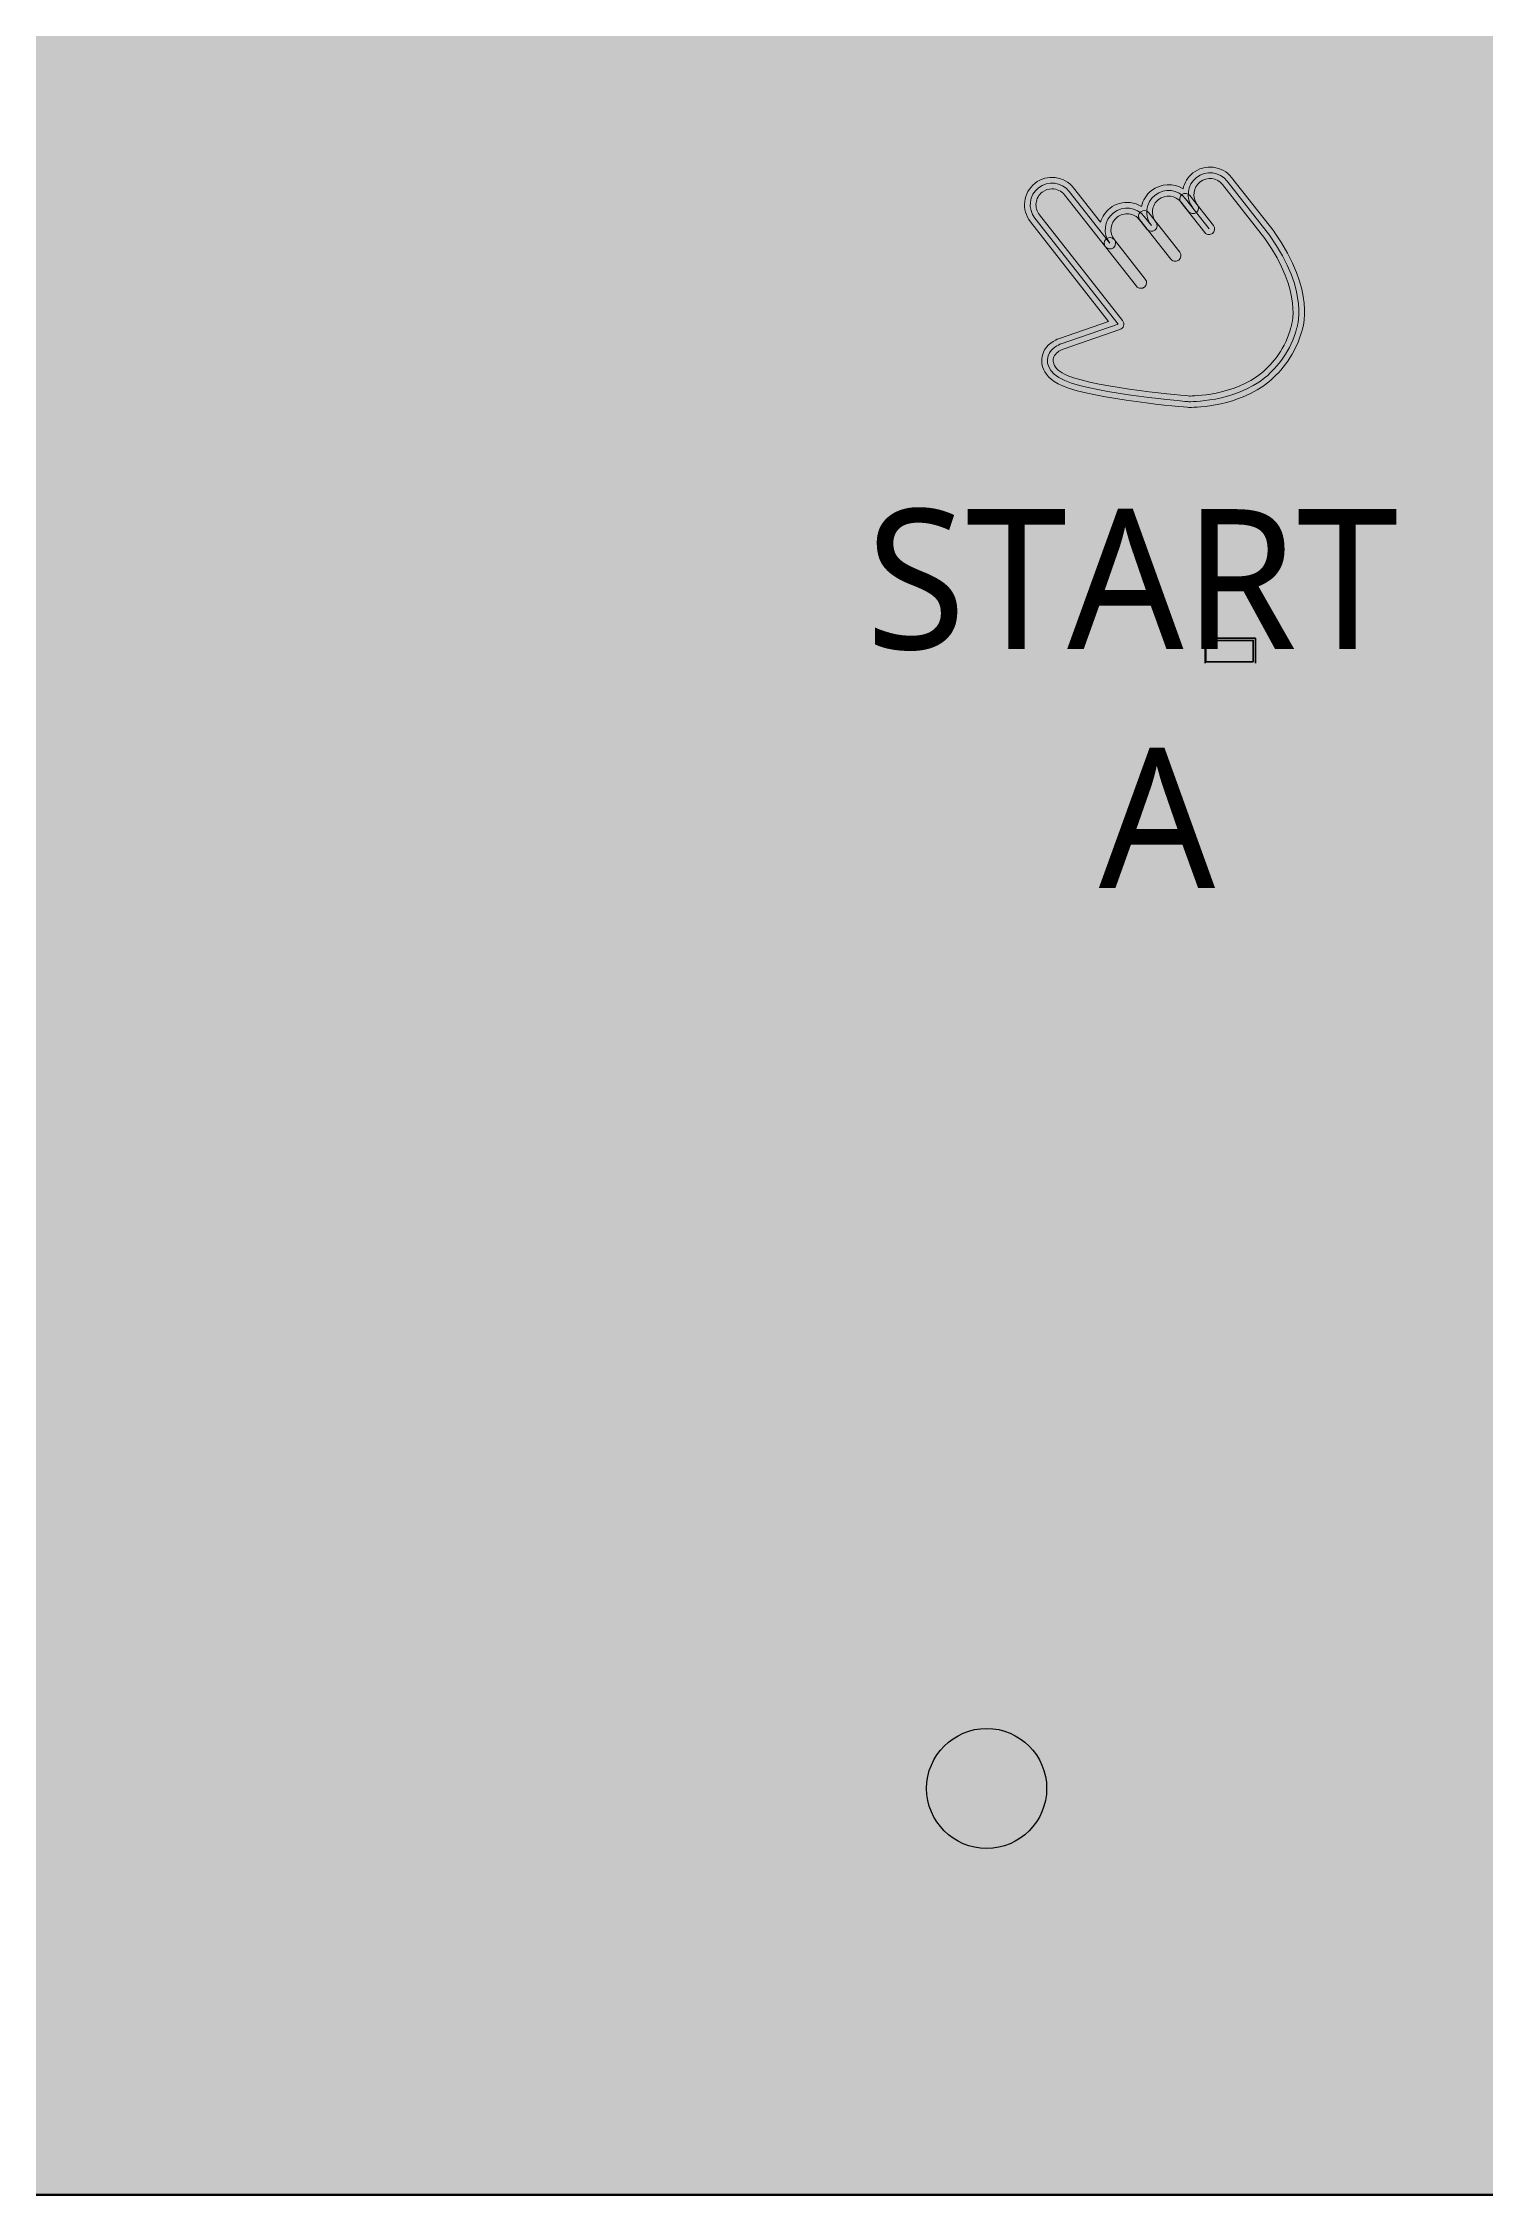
# Model space of a CAD drawing. Header units: millimetres. Extents: x -47 to 179, y -105 to -20.
# Drawn here: x 66.4 to 102.5, y -105.5 to -51.7 of the extents above; entities that cross this region are included whole.
import ezdxf

# ---------------------------------------------------------------- set-up
doc = ezdxf.new("R2010")
doc.units = ezdxf.units.MM
doc.header["$MEASUREMENT"] = 0
for name, color, linetype, lineweight in [('FUSTELLA', 7, 'Continuous', 0), ('Sfondo', 7, 'Continuous', 0), ('Simboli', 7, 'Continuous', 0), ('Testi', 7, 'Continuous', 0)]:
    doc.layers.add(name, color=color, linetype=linetype, lineweight=lineweight)

# ---------------------------------------------------------------- blocks, each defined once
blk = doc.blocks.new('Block_0')
at = {"layer": 'Simboli', "color": 9, "lineweight": 35, "true_color": 0xc8c8c8}
for p, q in [((96.7, -66.553), (95.437, -66.553)), ((95.437, -67.185), (95.437, -66.553)), ((96.7, -67.185), (96.7, -66.553))]:
    blk.add_line(p, q, dxfattribs=at)
blk = doc.blocks.new('Block_2')
at = {"layer": 'Simboli', "true_color": 0x000000, "transparency": 33554687}
h = blk.add_hatch(color=18, dxfattribs=at)
h.dxf.hatch_style = 2
edge = h.paths.add_edge_path()
edge.add_spline(control_points=[(91.609, -55.324), (91.523, -55.324), (91.435, -55.351), (91.362, -55.409), (91.278, -55.475), (91.225, -55.57), (91.212, -55.677), (91.199, -55.784), (91.229, -55.888), (91.295, -55.972), (91.295, -55.972), (93.375, -58.618), (93.375, -58.618), (93.403, -58.655), (93.412, -58.703), (93.399, -58.747), (93.386, -58.791), (93.352, -58.827), (93.309, -58.841), (93.309, -58.841), (91.888, -59.332), (91.888, -59.332), (91.846, -59.347), (91.722, -59.407), (91.674, -59.492), (91.652, -59.53), (91.62, -59.607), (91.652, -59.701), (91.691, -59.813), (91.806, -59.911), (91.986, -59.987), (92.755, -60.308), (95.02, -60.501), (95.043, -60.503), (95.043, -60.503), (95.044, -60.503), (95.046, -60.503), (95.115, -60.503), (96.151, -60.497), (96.853, -59.925), (97.12, -59.707), (97.452, -59.295), (97.583, -58.791), (97.591, -58.766), (97.894, -57.925), (96.932, -56.565), (96.932, -56.565), (95.873, -55.218), (95.873, -55.218), (95.737, -55.044), (95.483, -55.014), (95.31, -55.151), (95.137, -55.288), (95.106, -55.539), (95.242, -55.713), (95.242, -55.713), (95.243, -55.714), (95.243, -55.714), (95.291, -55.776), (95.281, -55.866), (95.219, -55.915), (95.157, -55.963), (95.067, -55.952), (95.018, -55.891), (95.018, -55.891), (95.018, -55.891), (95.018, -55.891), (95.018, -55.891), (94.836, -55.659), (94.836, -55.659), (94.699, -55.486), (94.446, -55.454), (94.273, -55.592), (94.189, -55.657), (94.136, -55.753), (94.123, -55.859), (94.11, -55.966), (94.14, -56.071), (94.206, -56.155), (94.254, -56.217), (94.244, -56.307), (94.182, -56.355), (94.12, -56.404), (94.03, -56.393), (93.981, -56.331), (93.981, -56.331), (93.799, -56.1), (93.799, -56.1), (93.734, -56.016), (93.638, -55.963), (93.532, -55.951), (93.427, -55.937), (93.321, -55.967), (93.236, -56.033), (93.062, -56.169), (93.032, -56.422), (93.168, -56.596), (93.217, -56.658), (93.206, -56.748), (93.144, -56.797), (93.083, -56.845), (92.993, -56.834), (92.944, -56.773), (92.944, -56.773), (92.944, -56.772), (92.944, -56.772), (92.944, -56.772), (92.944, -56.772), (92.944, -56.772), (92.944, -56.772), (91.925, -55.476), (91.925, -55.476), (91.846, -55.376), (91.728, -55.324), (91.609, -55.324)], knot_values=[0, 0, 0, 0, 1, 1, 1, 2, 2, 2, 3, 3, 3, 4, 4, 4, 5, 5, 5, 6, 6, 6, 7, 7, 7, 8, 8, 8, 9, 9, 9, 10, 10, 10, 11, 11, 11, 12, 12, 12, 13, 13, 13, 14, 14, 14, 15, 15, 15, 16, 16, 16, 17, 17, 17, 18, 18, 18, 19, 19, 19, 20, 20, 20, 21, 21, 21, 22, 22, 22, 23, 23, 23, 24, 24, 24, 25, 25, 25, 26, 26, 26, 27, 27, 27, 28, 28, 28, 29, 29, 29, 30, 30, 30, 31, 31, 31, 32, 32, 32, 33, 33, 33, 34, 34, 34, 35, 35, 35, 36, 36, 36, 37, 37, 37, 38, 38, 38, 38], degree=3, periodic=0)
edge = h.paths.add_edge_path()
edge.add_spline(control_points=[(95.052, -60.788), (95.039, -60.788), (95.031, -60.788), (95.028, -60.788), (94.924, -60.78), (92.687, -60.589), (91.876, -60.25), (91.55, -60.114), (91.428, -59.927), (91.382, -59.793), (91.332, -59.645), (91.347, -59.488), (91.426, -59.351), (91.534, -59.159), (91.767, -59.072), (91.793, -59.062), (91.793, -59.062), (93.026, -58.637), (93.026, -58.637), (93.026, -58.637), (91.07, -56.149), (91.07, -56.149), (90.836, -55.851), (90.888, -55.418), (91.185, -55.184), (91.483, -54.95), (91.915, -55.002), (92.15, -55.3), (92.15, -55.3), (92.825, -56.158), (92.825, -56.158), (92.864, -56.02), (92.945, -55.898), (93.06, -55.808), (93.204, -55.695), (93.382, -55.645), (93.566, -55.667), (93.668, -55.679), (93.764, -55.714), (93.849, -55.767), (93.882, -55.608), (93.969, -55.468), (94.097, -55.367), (94.331, -55.183), (94.648, -55.176), (94.886, -55.325), (94.918, -55.173), (95.002, -55.03), (95.133, -54.926), (95.278, -54.814), (95.456, -54.762), (95.64, -54.785), (95.822, -54.807), (95.985, -54.898), (96.098, -55.042), (96.098, -55.042), (97.159, -56.391), (97.159, -56.391), (97.16, -56.394), (97.162, -56.395), (97.163, -56.397), (98.225, -57.897), (97.869, -58.84), (97.854, -58.879), (97.711, -59.434), (97.335, -59.9), (97.033, -60.146), (96.279, -60.761), (95.228, -60.788), (95.052, -60.788)], knot_values=[0, 0, 0, 0, 1, 1, 1, 2, 2, 2, 3, 3, 3, 4, 4, 4, 5, 5, 5, 6, 6, 6, 7, 7, 7, 8, 8, 8, 9, 9, 9, 10, 10, 10, 11, 11, 11, 12, 12, 12, 13, 13, 13, 14, 14, 14, 15, 15, 15, 16, 16, 16, 17, 17, 17, 18, 18, 18, 19, 19, 19, 20, 20, 20, 21, 21, 21, 22, 22, 22, 23, 23, 23, 23], degree=3, periodic=0)
at = {"layer": 'Simboli', "true_color": 0xc8c8c8, "transparency": 33554687}
h = blk.add_hatch(color=9, dxfattribs=at)
h.dxf.hatch_style = 2
edge = h.paths.add_edge_path()
edge.add_spline(control_points=[(97.047, -56.48), (97.047, -56.48), (95.986, -55.13), (95.986, -55.13), (95.801, -54.895), (95.457, -54.854), (95.222, -55.039), (94.987, -55.223), (94.946, -55.567), (95.13, -55.802), (95.13, -55.802), (94.949, -55.571), (94.949, -55.571), (94.764, -55.336), (94.42, -55.295), (94.185, -55.479), (93.95, -55.664), (93.908, -56.008), (94.093, -56.243), (94.093, -56.243), (93.911, -56.012), (93.911, -56.012), (93.727, -55.777), (93.383, -55.736), (93.148, -55.92), (92.913, -56.105), (92.871, -56.449), (93.056, -56.684), (93.056, -56.684), (92.037, -55.388), (92.037, -55.388), (91.852, -55.153), (91.509, -55.112), (91.274, -55.297), (91.274, -55.297), (91.274, -55.297), (91.274, -55.297), (91.038, -55.482), (90.997, -55.825), (91.182, -56.061), (91.182, -56.061), (93.262, -58.706), (93.262, -58.706), (93.262, -58.706), (91.841, -59.197), (91.841, -59.197), (91.841, -59.197), (91.635, -59.27), (91.549, -59.421), (91.436, -59.62), (91.476, -59.929), (91.931, -60.119), (92.73, -60.452), (95.031, -60.645), (95.031, -60.645), (95.031, -60.645), (96.166, -60.669), (96.944, -60.035), (97.246, -59.789), (97.587, -59.344), (97.721, -58.826), (97.721, -58.826), (98.076, -57.933), (97.047, -56.48)], knot_values=[0, 0, 0, 0, 1, 1, 1, 2, 2, 2, 3, 3, 3, 4, 4, 4, 5, 5, 5, 6, 6, 6, 7, 7, 7, 8, 8, 8, 9, 9, 9, 10, 10, 10, 11, 11, 11, 12, 12, 12, 13, 13, 13, 14, 14, 14, 15, 15, 15, 16, 16, 16, 17, 17, 17, 18, 18, 18, 19, 19, 19, 20, 20, 20, 21, 21, 21, 21], degree=3, periodic=0)
at = {"layer": 'Simboli'}
for points, knots in [([(95.052, -60.788), (95.039, -60.788), (95.031, -60.788), (95.028, -60.788), (94.924, -60.78), (92.687, -60.589), (91.876, -60.25), (91.55, -60.114), (91.428, -59.927), (91.382, -59.793), (91.332, -59.645), (91.347, -59.488), (91.426, -59.351), (91.534, -59.159), (91.767, -59.072), (91.793, -59.062), (91.793, -59.062), (93.026, -58.637), (93.026, -58.637), (93.026, -58.637), (91.07, -56.149), (91.07, -56.149), (90.836, -55.851), (90.888, -55.418), (91.185, -55.184), (91.483, -54.95), (91.915, -55.002), (92.15, -55.3), (92.15, -55.3), (92.825, -56.158), (92.825, -56.158), (92.864, -56.02), (92.945, -55.898), (93.06, -55.808), (93.204, -55.695), (93.382, -55.645), (93.566, -55.667), (93.668, -55.679), (93.764, -55.714), (93.849, -55.767), (93.882, -55.608), (93.969, -55.468), (94.097, -55.367), (94.331, -55.183), (94.648, -55.176), (94.886, -55.325), (94.918, -55.173), (95.002, -55.03), (95.133, -54.926), (95.278, -54.814), (95.456, -54.762), (95.64, -54.785), (95.822, -54.807), (95.985, -54.898), (96.098, -55.042), (96.098, -55.042), (97.159, -56.391), (97.159, -56.391), (97.16, -56.394), (97.162, -56.395), (97.163, -56.397), (98.225, -57.897), (97.869, -58.84), (97.854, -58.879), (97.711, -59.434), (97.335, -59.9), (97.033, -60.146), (96.279, -60.761), (95.228, -60.788), (95.052, -60.788)], [0, 0, 0, 0, 1, 1, 1, 2, 2, 2, 3, 3, 3, 4, 4, 4, 5, 5, 5, 6, 6, 6, 7, 7, 7, 8, 8, 8, 9, 9, 9, 10, 10, 10, 11, 11, 11, 12, 12, 12, 13, 13, 13, 14, 14, 14, 15, 15, 15, 16, 16, 16, 17, 17, 17, 18, 18, 18, 19, 19, 19, 20, 20, 20, 21, 21, 21, 22, 22, 22, 23, 23, 23, 23]), ([(97.047, -56.48), (97.047, -56.48), (95.986, -55.13), (95.986, -55.13), (95.801, -54.895), (95.457, -54.854), (95.222, -55.039), (94.987, -55.223), (94.946, -55.567), (95.13, -55.802), (95.13, -55.802), (94.949, -55.571), (94.949, -55.571), (94.764, -55.336), (94.42, -55.295), (94.185, -55.479), (93.95, -55.664), (93.908, -56.008), (94.093, -56.243), (94.093, -56.243), (93.911, -56.012), (93.911, -56.012), (93.727, -55.777), (93.383, -55.736), (93.148, -55.92), (92.913, -56.105), (92.871, -56.449), (93.056, -56.684), (93.056, -56.684), (92.037, -55.388), (92.037, -55.388), (91.852, -55.153), (91.509, -55.112), (91.274, -55.297), (91.274, -55.297), (91.274, -55.297), (91.274, -55.297), (91.038, -55.482), (90.997, -55.825), (91.182, -56.061), (91.182, -56.061), (93.262, -58.706), (93.262, -58.706), (93.262, -58.706), (91.841, -59.197), (91.841, -59.197), (91.841, -59.197), (91.635, -59.27), (91.549, -59.421), (91.436, -59.62), (91.476, -59.929), (91.931, -60.119), (92.73, -60.452), (95.031, -60.645), (95.031, -60.645), (95.031, -60.645), (96.166, -60.669), (96.944, -60.035), (97.246, -59.789), (97.587, -59.344), (97.721, -58.826), (97.721, -58.826), (98.076, -57.933), (97.047, -56.48)], [0, 0, 0, 0, 1, 1, 1, 2, 2, 2, 3, 3, 3, 4, 4, 4, 5, 5, 5, 6, 6, 6, 7, 7, 7, 8, 8, 8, 9, 9, 9, 10, 10, 10, 11, 11, 11, 12, 12, 12, 13, 13, 13, 14, 14, 14, 15, 15, 15, 16, 16, 16, 17, 17, 17, 18, 18, 18, 19, 19, 19, 20, 20, 20, 21, 21, 21, 21]), ([(91.609, -55.324), (91.523, -55.324), (91.435, -55.351), (91.362, -55.409), (91.278, -55.475), (91.225, -55.57), (91.212, -55.677), (91.199, -55.784), (91.229, -55.888), (91.295, -55.972), (91.295, -55.972), (93.375, -58.618), (93.375, -58.618), (93.403, -58.655), (93.412, -58.703), (93.399, -58.747), (93.386, -58.791), (93.352, -58.827), (93.309, -58.841), (93.309, -58.841), (91.888, -59.332), (91.888, -59.332), (91.846, -59.347), (91.722, -59.407), (91.674, -59.492), (91.652, -59.53), (91.62, -59.607), (91.652, -59.701), (91.691, -59.813), (91.806, -59.911), (91.986, -59.987), (92.755, -60.308), (95.02, -60.501), (95.043, -60.503), (95.043, -60.503), (95.044, -60.503), (95.046, -60.503), (95.115, -60.503), (96.151, -60.497), (96.853, -59.925), (97.12, -59.707), (97.452, -59.295), (97.583, -58.791), (97.591, -58.766), (97.894, -57.925), (96.932, -56.565), (96.932, -56.565), (95.873, -55.218), (95.873, -55.218), (95.737, -55.044), (95.483, -55.014), (95.31, -55.151), (95.137, -55.288), (95.106, -55.539), (95.242, -55.713), (95.242, -55.713), (95.243, -55.714), (95.243, -55.714), (95.291, -55.776), (95.281, -55.866), (95.219, -55.915), (95.157, -55.963), (95.067, -55.952), (95.018, -55.891), (95.018, -55.891), (95.018, -55.891), (95.018, -55.891), (95.018, -55.891), (94.836, -55.659), (94.836, -55.659), (94.699, -55.486), (94.446, -55.454), (94.273, -55.592), (94.189, -55.657), (94.136, -55.753), (94.123, -55.859), (94.11, -55.966), (94.14, -56.071), (94.206, -56.155), (94.254, -56.217), (94.244, -56.307), (94.182, -56.355), (94.12, -56.404), (94.03, -56.393), (93.981, -56.331), (93.981, -56.331), (93.799, -56.1), (93.799, -56.1), (93.734, -56.016), (93.638, -55.963), (93.532, -55.951), (93.427, -55.937), (93.321, -55.967), (93.236, -56.033), (93.062, -56.169), (93.032, -56.422), (93.168, -56.596), (93.217, -56.658), (93.206, -56.748), (93.144, -56.797), (93.083, -56.845), (92.993, -56.834), (92.944, -56.773), (92.944, -56.773), (92.944, -56.772), (92.944, -56.772), (92.944, -56.772), (92.944, -56.772), (92.944, -56.772), (92.944, -56.772), (91.925, -55.476), (91.925, -55.476), (91.846, -55.376), (91.728, -55.324), (91.609, -55.324)], [0, 0, 0, 0, 1, 1, 1, 2, 2, 2, 3, 3, 3, 4, 4, 4, 5, 5, 5, 6, 6, 6, 7, 7, 7, 8, 8, 8, 9, 9, 9, 10, 10, 10, 11, 11, 11, 12, 12, 12, 13, 13, 13, 14, 14, 14, 15, 15, 15, 16, 16, 16, 17, 17, 17, 18, 18, 18, 19, 19, 19, 20, 20, 20, 21, 21, 21, 22, 22, 22, 23, 23, 23, 24, 24, 24, 25, 25, 25, 26, 26, 26, 27, 27, 27, 28, 28, 28, 29, 29, 29, 30, 30, 30, 31, 31, 31, 32, 32, 32, 33, 33, 33, 34, 34, 34, 35, 35, 35, 36, 36, 36, 37, 37, 37, 38, 38, 38, 38])]:
    blk.add_open_spline(points, degree=3, knots=knots, dxfattribs=at)
blk = doc.blocks.new('Block_3')
at = {"layer": 'Simboli', "true_color": 0x000000, "transparency": 33554687}
h = blk.add_hatch(color=18, dxfattribs=at)
h.dxf.hatch_style = 2
edge = h.paths.add_edge_path()
edge.add_spline(control_points=[(95.536, -56.468), (95.494, -56.468), (95.454, -56.449), (95.426, -56.415), (95.426, -56.415), (94.834, -55.661), (94.834, -55.661), (94.786, -55.6), (94.797, -55.513), (94.857, -55.465), (94.919, -55.418), (95.006, -55.429), (95.053, -55.489), (95.053, -55.489), (95.645, -56.242), (95.645, -56.242), (95.693, -56.303), (95.682, -56.39), (95.622, -56.438), (95.596, -56.458), (95.566, -56.468), (95.536, -56.468)], knot_values=[0, 0, 0, 0, 1, 1, 1, 2, 2, 2, 3, 3, 3, 4, 4, 4, 5, 5, 5, 6, 6, 6, 7, 7, 7, 7], degree=3, periodic=0)
at = {"layer": 'Simboli'}
blk.add_line((94.943, -55.575), (95.536, -56.328), dxfattribs=at)
blk.add_open_spline([(95.536, -56.468), (95.494, -56.468), (95.454, -56.449), (95.426, -56.415), (95.426, -56.415), (94.834, -55.661), (94.834, -55.661), (94.786, -55.6), (94.797, -55.513), (94.857, -55.465), (94.919, -55.418), (95.006, -55.429), (95.053, -55.489), (95.053, -55.489), (95.645, -56.242), (95.645, -56.242), (95.693, -56.303), (95.682, -56.39), (95.622, -56.438), (95.596, -56.458), (95.566, -56.468), (95.536, -56.468)], degree=3, knots=[0, 0, 0, 0, 1, 1, 1, 2, 2, 2, 3, 3, 3, 4, 4, 4, 5, 5, 5, 6, 6, 6, 7, 7, 7, 7], dxfattribs=at)
blk = doc.blocks.new('Block_1')
at = {"layer": 'Simboli', "true_color": 0x000000, "transparency": 33554687}
h = blk.add_hatch(color=18, dxfattribs=at)
h.dxf.hatch_style = 2
edge = h.paths.add_edge_path()
edge.add_spline(control_points=[(94.691, -57.135), (94.648, -57.135), (94.607, -57.116), (94.578, -57.081), (94.578, -57.081), (93.804, -56.096), (93.804, -56.096), (93.755, -56.034), (93.766, -55.945), (93.828, -55.896), (93.89, -55.848), (93.98, -55.858), (94.029, -55.92), (94.029, -55.92), (94.803, -56.904), (94.803, -56.904), (94.852, -56.966), (94.841, -57.056), (94.779, -57.105), (94.753, -57.125), (94.721, -57.135), (94.691, -57.135)], knot_values=[0, 0, 0, 0, 1, 1, 1, 2, 2, 2, 3, 3, 3, 4, 4, 4, 5, 5, 5, 6, 6, 6, 7, 7, 7, 7], degree=3, periodic=0)
h = blk.add_hatch(color=18, dxfattribs=at)
h.dxf.hatch_style = 2
edge = h.paths.add_edge_path()
edge.add_spline(control_points=[(93.83, -57.811), (93.788, -57.811), (93.746, -57.793), (93.718, -57.757), (93.718, -57.757), (92.944, -56.773), (92.944, -56.773), (92.895, -56.71), (92.906, -56.621), (92.968, -56.572), (93.03, -56.523), (93.119, -56.534), (93.168, -56.596), (93.168, -56.596), (93.942, -57.58), (93.942, -57.58), (93.991, -57.643), (93.98, -57.732), (93.919, -57.781), (93.892, -57.801), (93.861, -57.811), (93.83, -57.811)], knot_values=[0, 0, 0, 0, 1, 1, 1, 2, 2, 2, 3, 3, 3, 4, 4, 4, 5, 5, 5, 6, 6, 6, 7, 7, 7, 7], degree=3, periodic=0)
at = {"layer": 'Simboli'}
for points in [[(94.691, -57.135), (94.648, -57.135), (94.607, -57.116), (94.578, -57.081), (94.578, -57.081), (93.804, -56.096), (93.804, -56.096), (93.755, -56.034), (93.766, -55.945), (93.828, -55.896), (93.89, -55.848), (93.98, -55.858), (94.029, -55.92), (94.029, -55.92), (94.803, -56.904), (94.803, -56.904), (94.852, -56.966), (94.841, -57.056), (94.779, -57.105), (94.753, -57.125), (94.721, -57.135), (94.691, -57.135)], [(93.83, -57.811), (93.788, -57.811), (93.746, -57.793), (93.718, -57.757), (93.718, -57.757), (92.944, -56.773), (92.944, -56.773), (92.895, -56.71), (92.906, -56.621), (92.968, -56.572), (93.03, -56.523), (93.119, -56.534), (93.168, -56.596), (93.168, -56.596), (93.942, -57.58), (93.942, -57.58), (93.991, -57.643), (93.98, -57.732), (93.919, -57.781), (93.892, -57.801), (93.861, -57.811), (93.83, -57.811)]]:
    blk.add_open_spline(points, degree=3, knots=[0, 0, 0, 0, 1, 1, 1, 2, 2, 2, 3, 3, 3, 4, 4, 4, 5, 5, 5, 6, 6, 6, 7, 7, 7, 7], dxfattribs=at)
for name in ['Block_2', 'Block_3']:
    blk.add_blockref(name, (0, 0), dxfattribs=at)

msp = doc.modelspace()

# ---------------------------------------------------------------- hatches: boundary and pattern name
at = {"layer": 'Sfondo', "true_color": 0x1d252c, "transparency": 33554687}
h = msp.add_hatch(color=250, dxfattribs=at)
h.dxf.hatch_style = 2
edge = h.paths.add_edge_path()
edge.add_spline(control_points=[(174.39, -105.471), (174.39, -105.471), (-41.61, -105.471), (-41.61, -105.471), (-44.372, -105.471), (-46.61, -103.232), (-46.61, -100.471), (-46.61, -100.471), (-46.61, -25.471), (-46.61, -25.471), (-46.61, -22.709), (-44.372, -20.471), (-41.61, -20.471), (-41.61, -20.471), (174.39, -20.471), (174.39, -20.471), (177.151, -20.471), (179.39, -22.709), (179.39, -25.471), (179.39, -25.471), (179.39, -100.471), (179.39, -100.471), (179.39, -103.232), (177.151, -105.471), (174.39, -105.471)], knot_values=[0, 0, 0, 0, 1, 1, 1, 2, 2, 2, 3, 3, 3, 4, 4, 4, 5, 5, 5, 6, 6, 6, 7, 7, 7, 8, 8, 8, 8], degree=3, periodic=0)
at = {"layer": 'Simboli', "true_color": 0xc8c8c8, "transparency": 33554687}
h = msp.add_hatch(color=9, dxfattribs=at)
h.dxf.hatch_style = 2
h.paths.add_polyline_path([(96.642, -67.146), (95.459, -67.146), (95.459, -66.614), (96.642, -66.614)])

# ---------------------------------------------------------------- linework, layer by layer
at = {"layer": 'FUSTELLA', "color": 30, "lineweight": 30, "true_color": 0xec672d}
msp.add_circle((89.976, -95.309), 1.5, dxfattribs=at)
at = {"layer": 'FUSTELLA', "color": 30, "lineweight": 70, "true_color": 0xec672d}
msp.add_open_spline([(174.39, -105.471), (174.39, -105.471), (-41.61, -105.471), (-41.61, -105.471), (-44.372, -105.471), (-46.61, -103.232), (-46.61, -100.471), (-46.61, -100.471), (-46.61, -25.471), (-46.61, -25.471), (-46.61, -22.709), (-44.372, -20.471), (-41.61, -20.471), (-41.61, -20.471), (174.39, -20.471), (174.39, -20.471), (177.151, -20.471), (179.39, -22.709), (179.39, -25.471), (179.39, -25.471), (179.39, -100.471), (179.39, -100.471), (179.39, -103.232), (177.151, -105.471), (174.39, -105.471)], degree=3, knots=[0, 0, 0, 0, 1, 1, 1, 2, 2, 2, 3, 3, 3, 4, 4, 4, 5, 5, 5, 6, 6, 6, 7, 7, 7, 8, 8, 8, 8], dxfattribs=at)
at = {"layer": 'Sfondo', "color": 30, "lineweight": 35, "true_color": 0xec672d}
msp.add_open_spline([(174.39, -105.471), (174.39, -105.471), (-41.61, -105.471), (-41.61, -105.471), (-44.372, -105.471), (-46.61, -103.232), (-46.61, -100.471), (-46.61, -100.471), (-46.61, -25.471), (-46.61, -25.471), (-46.61, -22.709), (-44.372, -20.471), (-41.61, -20.471), (-41.61, -20.471), (174.39, -20.471), (174.39, -20.471), (177.151, -20.471), (179.39, -22.709), (179.39, -25.471), (179.39, -25.471), (179.39, -100.471), (179.39, -100.471), (179.39, -103.232), (177.151, -105.471), (174.39, -105.471)], degree=3, knots=[0, 0, 0, 0, 1, 1, 1, 2, 2, 2, 3, 3, 3, 4, 4, 4, 5, 5, 5, 6, 6, 6, 7, 7, 7, 8, 8, 8, 8], dxfattribs=at)
at = {"layer": 'Simboli', "color": 9, "lineweight": 35, "true_color": 0xc8c8c8}
msp.add_lwpolyline([(96.642, -67.146), (95.459, -67.146), (95.459, -66.614), (96.642, -66.614)], close=True, dxfattribs=at)

# ---------------------------------------------------------------- block references
at = {"layer": 'Simboli'}
for name in ['Block_1', 'Block_0']:
    msp.add_blockref(name, (0, 0), dxfattribs=at)

# ---------------------------------------------------------------- texts
at = {"layer": 'Testi', "char_height": 0.2, "attachment_point": 7}
for s, insert in [('\\C9;\\c13158600;\\FRoboto Medium|b0|i0|c1;\\H3.496733;\\W1.000000;START', (86.956, -66.877)), ('\\C9;\\c13158600;\\FRoboto Medium|b0|i0|c1;\\H3.496733;\\W1.000000;A', (92.78, -72.803))]:
    msp.add_mtext(s, dxfattribs=dict(at, insert=insert))

doc.saveas('drawing.dxf')
